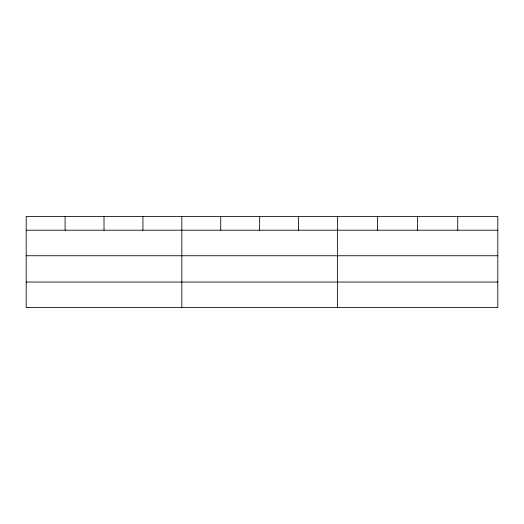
<?xml version="1.0" encoding="UTF-8"?>
<svg xmlns="http://www.w3.org/2000/svg" width="524" height="524" viewBox="0 0 524 524"><rect width="100%" height="100%" fill="white"/><g stroke="black" fill="none" stroke-linecap="round" stroke-linejoin="round"><path stroke-width="0.79" d="M497.8 255.738L497.8 216.425L26.2 216.425L26.2 307.575L497.8 307.575L497.8 255.738L26.2 255.738M26.2 230.206L497.8 230.206M26.2 282.043L497.8 282.043M457.714 216.425L457.714 230.206M417.628 216.425L417.628 230.206M377.542 216.425L377.542 230.206M337.456 216.425L337.456 307.575M298.549 216.425L298.549 230.206M259.642 216.425L259.642 230.206M220.735 216.425L220.735 230.206M181.828 216.425L181.828 307.575M142.921 216.425L142.921 230.206M104.014 216.425L104.014 230.206M65.107 216.425L65.107 230.206"/></g></svg>
